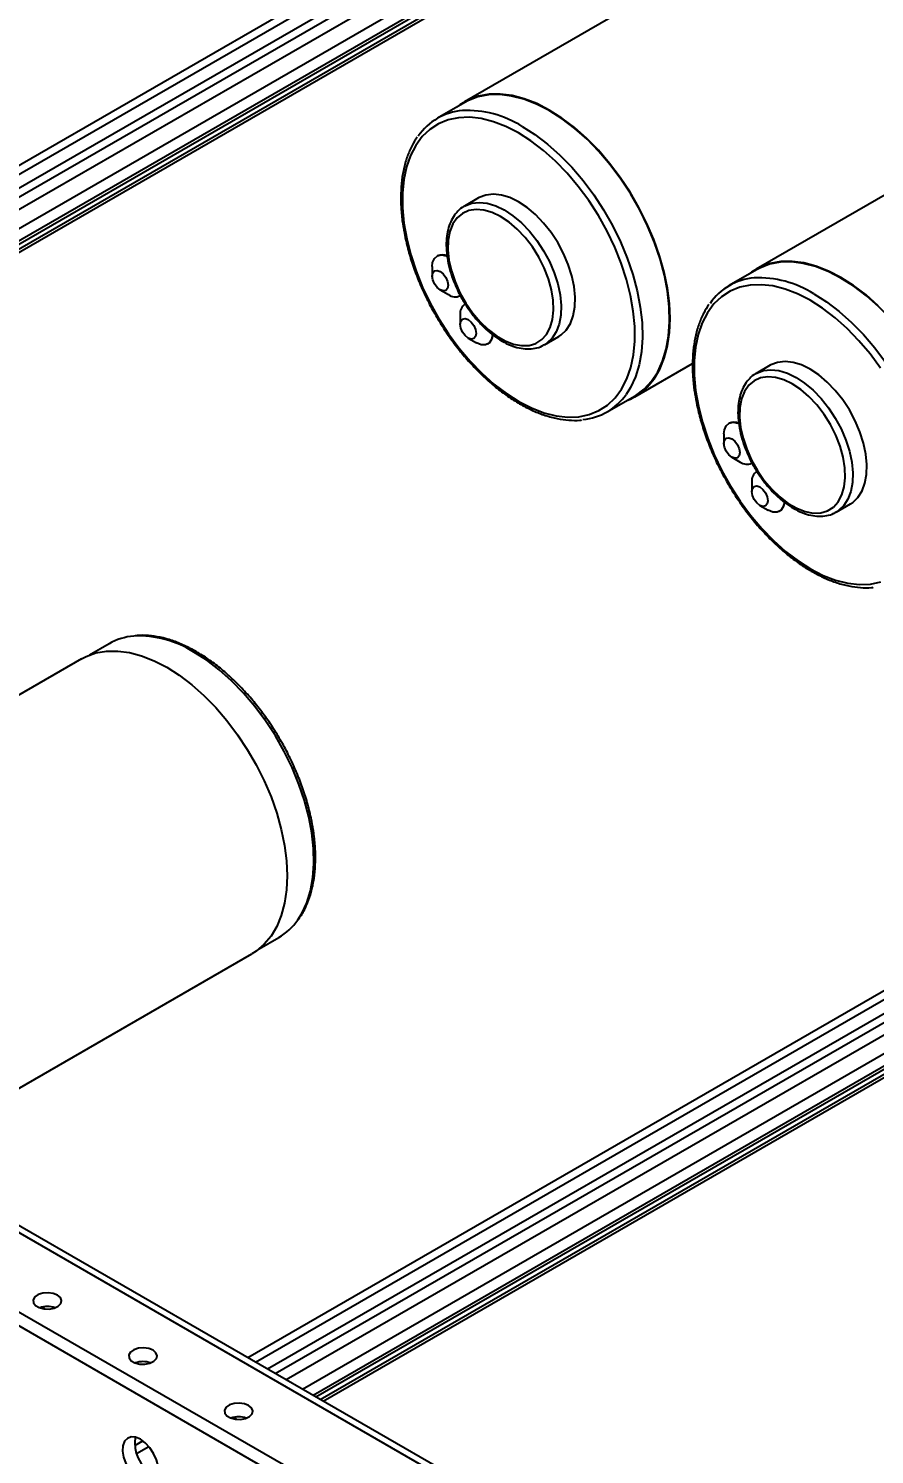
# Model space of a CAD drawing. Header units: inches. Extents: x 0 to 11, y 0 to 8.4.
# Drawn here: x 7.333 to 7.854, y 5.04 to 5.919 of the extents above; entities that cross this region are included whole.
import ezdxf

# ---------------------------------------------------------------- set-up
doc = ezdxf.new("R2010")
doc.units = ezdxf.units.IN
doc.header["$MEASUREMENT"] = 0
doc.header["$PDSIZE"] = -1
doc.layers.add('OBJ', color=50, linetype='Continuous')
doc.dimstyles.get("Standard").update_dxf_attribs({"dimtxt": 0.18, "dimasz": 0.18, "dimexe": 0.18, "dimexo": 0.0625, "dimgap": 0.09, "dimtad": 0, "dimtih": 1, "dimtoh": 1, "dimdec": 4, "dimzin": 0, "dimdsep": 46, "dimtxsty": 'Standard', "dimcen": 0.09, "dimadec": 0, "dimazin": 0, "dimtfac": 1, "dimtdec": 4, "dimtofl": 0, "dimtmove": 0, "dimatfit": 3, "dimfxl": 1, "dimtolj": 1, "dimtzin": 0, "dimarcsym": 0})

# ---------------------------------------------------------------- blocks, each defined once
blk = doc.blocks.new('*D8')
at = {"layer": 'Defpoints', "color": 0, "transparency": 16777216}
for p in [(5.7116, 7.07514), (5.7116, 4.36681), (9.6024, 4.36681)]:
    blk.add_point(p, dxfattribs=at)
at = {"layer": 'OBJ', "color": 0, "lineweight": -2, "transparency": 16777216}
for p, q in [((5.7616, 7.07514), (9.7274, 7.07514)), ((9.6024, 6.94514), (9.6024, 5.84348)), ((9.6024, 4.49681), (9.6024, 5.59848)), ((5.7616, 4.36681), (9.7274, 4.36681))]:
    blk.add_line(p, q, dxfattribs=at)
at = {"layer": 'OBJ', "color": 0, "transparency": 16777216}
for points in [[(9.58073, 6.94514), (9.62406, 6.94514), (9.6024, 7.07514)], [(9.58073, 4.49681), (9.62406, 4.49681), (9.6024, 4.36681)]]:
    blk.add_solid(points, dxfattribs=at)
at = {"layer": 'OBJ', "color": 0, "transparency": 16777216, "insert": (9.6024, 5.72098), "char_height": 0.125, "attachment_point": 5}
blk.add_mtext('\\A1;32.500000', dxfattribs=at)

msp = doc.modelspace()

# ---------------------------------------------------------------- linework, layer by layer
at = {"color": 7, "linetype": 'Continuous', "lineweight": 25}
for p, q in [((7.71162598, 6.05688093), (6.76083572, 5.5080014)), ((7.71644831, 6.05409706), (6.76565804, 5.50521753)), ((7.723814, 6.04984494), (6.77533716, 5.50230091)), ((7.72863633, 6.04706107), (6.78015949, 5.49951704)), ((7.73104749, 6.04084655), (6.78443416, 5.4943783)), ((7.73473034, 6.03135439), (6.79449692, 5.48856919)), ((7.7371415, 6.02513987), (6.80108502, 5.48476597)), ((7.73473034, 6.02170922), (6.80285079, 5.48374661)), ((7.73104749, 6.01646919), (6.80554786, 5.48218962)), ((7.72863633, 6.01303854), (6.80731363, 5.48117027)), ((7.8291507, 6.00551279), (7.60146231, 5.87407108)), ((8.00887307, 5.90229939), (7.78118468, 5.77085768)), ((7.60167063, 5.87371023), (7.58489865, 5.86402797)), ((7.6102015, 5.81483952), (7.60147286, 5.80980058)), ((7.5846843, 5.77911106), (7.58457318, 5.77904691)), ((7.58163859, 5.77256078), (7.58163859, 5.76666807)), ((7.781393, 5.77049683), (7.76462102, 5.76081457)), ((7.58655135, 5.758158), (7.59165431, 5.75521117)), ((7.59873869, 5.75450886), (7.59884982, 5.75457301)), ((7.59884971, 5.74285304), (7.59884971, 5.73696033)), ((7.60189542, 5.74940333), (7.6017843, 5.74933918)), ((7.60376247, 5.72845027), (7.60886543, 5.72550343)), ((7.61594981, 5.72480113), (7.61606093, 5.72486528)), ((7.65080219, 5.72435043), (7.65004565, 5.72393969)), ((7.65080219, 5.72435043), (7.65953083, 5.72938936)), ((7.70645378, 5.69220082), (7.74205846, 5.71275496)), ((7.78992387, 5.71162612), (7.78119523, 5.70658718)), ((7.68947349, 5.68287942), (7.70624546, 5.69256167)), ((7.76440667, 5.67589767), (7.76429555, 5.67583352)), ((7.76136096, 5.66934738), (7.76136096, 5.66345467)), ((7.76627372, 5.6549446), (7.77137668, 5.65199777)), ((7.4679425, 5.09979734), (8.41873276, 5.64867688)), ((7.47276482, 5.09701347), (8.42355509, 5.64589301)), ((7.77846106, 5.65129546), (7.77857218, 5.65135961)), ((7.78161779, 5.64618993), (7.78150667, 5.64612578)), ((7.48013052, 5.09276134), (8.43092078, 5.64164088)), ((7.48495284, 5.08997748), (8.43574311, 5.63885701)), ((7.77857208, 5.63963965), (7.77857208, 5.63374694)), ((7.49154094, 5.08617425), (8.43815427, 5.63264249)), ((7.5016037, 5.08036514), (8.44183712, 5.62315034)), ((7.78348484, 5.62523687), (7.7885878, 5.62229003)), ((7.79567218, 5.62158773), (7.7957833, 5.62165188)), ((7.83052456, 5.62113703), (7.82976802, 5.62072629)), ((7.83052456, 5.62113703), (7.8392532, 5.62617596)), ((7.5081918, 5.07656191), (8.44424828, 5.61693581)), ((7.50995757, 5.07554255), (8.44183712, 5.61350516)), ((7.51265464, 5.07398557), (8.43815427, 5.60826513)), ((7.51442041, 5.07296621), (8.43574311, 5.60483448)), ((7.38250434, 5.5399539), (7.37040517, 5.5329692)), ((7.36552405, 5.5306325), (7.14893045, 5.40559568)), ((7.47498001, 5.35182065), (7.48707918, 5.35880535)), ((7.25419257, 5.22388166), (7.47051552, 5.34876224)), ((7.10701065, 5.30379137), (7.80792895, 4.89915984)), ((7.81171172, 4.90134359), (7.11346846, 5.30443085)), ((7.07194994, 5.275047), (7.51268588, 5.02061556)), ((7.07194994, 5.26654136), (7.50154565, 5.01854104)), ((7.34163167, 5.13099723), (7.34300384, 5.12974805)), ((7.4594828, 5.06296322), (7.46085497, 5.06171405)), ((7.39828374, 5.04551221), (7.40331986, 5.0484195)), ((7.3994416, 5.04061288), (7.40698355, 5.04496676))]:
    msp.add_line(p, q, dxfattribs=at)
at = {"color": 7, "linetype": 'Continuous', "lineweight": 25, "flags": 128}
for points in [[(7.65376554, 5.86898358), (7.64600578, 5.87297029), (7.63833314, 5.87597275), (7.63083169, 5.87795807), (7.62358363, 5.8789045), (7.61666835, 5.87880167), (7.61016162, 5.8776507), (7.60413474, 5.87546422), (7.59865373, 5.87226616), (7.59699782, 5.87101267)], [(7.6537663, 5.86864292), (7.64590684, 5.87267276), (7.63813861, 5.87568812), (7.63054961, 5.87765483), (7.62322584, 5.8785506), (7.61625028, 5.87836528), (7.60970197, 5.87710097), (7.60365509, 5.87477201), (7.60167063, 5.87371023)], [(7.70157266, 5.68986412), (7.70378136, 5.69080768), (7.70926236, 5.69400574), (7.71413745, 5.69818032), (7.71835319, 5.7032857), (7.72186341, 5.70926593), (7.72462964, 5.7160555), (7.72662158, 5.72358001), (7.72781741, 5.73175703), (7.72820401, 5.74049697), (7.72777716, 5.74970407), (7.72654153, 5.75927746), (7.72451066, 5.76911225), (7.72170681, 5.77910068), (7.71816068, 5.78913333), (7.71391114, 5.79910026), (7.70900474, 5.80889229), (7.70349523, 5.81840213), (7.69744298, 5.82752558), (7.69091431, 5.83616269), (7.68398073, 5.84421883), (7.67671822, 5.85160573), (7.66920635, 5.85824246), (7.66152741, 5.86405631), (7.65376554, 5.86898358)], [(7.70624546, 5.69256167), (7.70707475, 5.69305584), (7.71224299, 5.69692863), (7.71675085, 5.70177818), (7.72054723, 5.70754954), (7.72358914, 5.71417733), (7.72584209, 5.72158645), (7.72728057, 5.72969295), (7.72788828, 5.73840499), (7.72765833, 5.74762384), (7.72659332, 5.75724505), (7.72470533, 5.76715962), (7.72201574, 5.77725521), (7.71855503, 5.78741743), (7.71436242, 5.79753114), (7.70948539, 5.80748175), (7.70397922, 5.81715651), (7.69790629, 5.8264458), (7.69133541, 5.83524437), (7.68434103, 5.84345254), (7.6770024, 5.85097729), (7.66940266, 5.85773338), (7.66162793, 5.86364424), (7.6537663, 5.86864292)], [(7.63468043, 5.854939), (7.6269368, 5.85890123), (7.61928613, 5.86184595), (7.61181813, 5.86373866), (7.60462034, 5.86455715), (7.59777715, 5.86429184), (7.5913688, 5.86294584), (7.58547042, 5.86053492), (7.58015116, 5.85708735), (7.57547338, 5.85264355), (7.57149193, 5.84725562), (7.56825348, 5.84098673), (7.565796, 5.83391037), (7.56414831, 5.82610951), (7.56332972, 5.81767561), (7.56334983, 5.80870755), (7.56420841, 5.79931047), (7.56589538, 5.78959454), (7.56839097, 5.77967367), (7.57166592, 5.76966417), (7.57568184, 5.7596834), (7.58039164, 5.74984838), (7.5857401, 5.7402744), (7.59166452, 5.73107372), (7.59809544, 5.7223542), (7.60495747, 5.71421808), (7.61217015, 5.70676074), (7.61964891, 5.70006961), (7.62730609, 5.69422314), (7.6350519, 5.68928988), (7.64279553, 5.68532766), (7.6504462, 5.68238293), (7.6579142, 5.68049022), (7.66511199, 5.67967173), (7.67195517, 5.67993704), (7.67836352, 5.68128304), (7.68426191, 5.68369396), (7.68958117, 5.68714153), (7.69425895, 5.69158533), (7.6982404, 5.69697326), (7.70147885, 5.70324215), (7.70393633, 5.71031851), (7.70558402, 5.71811937), (7.70640261, 5.72655327), (7.70638249, 5.73552133), (7.70552392, 5.74491841), (7.70383695, 5.75463435), (7.70134136, 5.76455522), (7.69806641, 5.77456471), (7.69405049, 5.78454548), (7.68934069, 5.7943805), (7.68399223, 5.80395448), (7.6780678, 5.81315516), (7.67163688, 5.82187468), (7.66477486, 5.8300108), (7.65756218, 5.83746814), (7.65008342, 5.84415927), (7.64242624, 5.85000574), (7.63468043, 5.854939)], [(7.63699432, 5.85896066), (7.64485595, 5.85396198), (7.65263068, 5.84805112), (7.66023042, 5.84129503), (7.66756905, 5.83377028), (7.67456343, 5.82556212), (7.68113431, 5.81676354), (7.68720724, 5.80747425), (7.69271341, 5.79779949), (7.69759044, 5.78784888), (7.70178306, 5.77773518), (7.70524376, 5.76757296), (7.70793335, 5.75747737), (7.70982134, 5.7475628), (7.71088635, 5.73794158), (7.7111163, 5.72872273), (7.71050859, 5.7200107), (7.70907011, 5.7119042), (7.70681716, 5.70449508), (7.70377525, 5.69786729), (7.70112175, 5.69363031)], [(7.6013058, 5.80970283), (7.60188278, 5.81002949), (7.60599423, 5.81159216), (7.61057783, 5.81211141), (7.61552612, 5.81157505), (7.62072315, 5.80999567), (7.62604708, 5.80741026)], [(7.63477571, 5.8124492), (7.62945179, 5.8150346), (7.62425476, 5.81661399), (7.61930646, 5.81715035), (7.61472287, 5.8166311), (7.61061142, 5.81506842), (7.6102015, 5.81483952)], [(7.65953083, 5.72938936), (7.66096897, 5.73032258), (7.6641956, 5.7333743), (7.66673477, 5.73733407), (7.66852697, 5.74210905), (7.66953019, 5.74758734), (7.66972092, 5.75364052), (7.66909468, 5.76012672), (7.66766615, 5.76689389), (7.66546882, 5.77378343), (7.66255418, 5.78063386), (7.65899057, 5.78728459), (7.65486149, 5.79357975), (7.65026375, 5.79937178), (7.6453051, 5.80452492), (7.64010176, 5.80891839), (7.63477571, 5.8124492)], [(7.62373319, 5.80338861), (7.61851066, 5.80590091), (7.61342558, 5.80737297), (7.60860965, 5.80776666), (7.6041876, 5.80707179), (7.60027395, 5.80530634), (7.59697008, 5.80251606), (7.59436154, 5.79877319), (7.59251589, 5.79417468), (7.59148095, 5.78883964), (7.59128351, 5.78290623), (7.59192868, 5.77652812), (7.59339977, 5.76987051), (7.59565866, 5.76310583), (7.59864685, 5.75640927), (7.60228695, 5.74995428), (7.60648468, 5.74390803), (7.61113133, 5.73842712), (7.61610655, 5.73365351), (7.62128147, 5.72971082), (7.62652209, 5.72670116), (7.63169266, 5.7247025), (7.63665927, 5.72376659), (7.64129329, 5.72391767), (7.64547469, 5.72515184), (7.6490952, 5.72743711), (7.65206102, 5.73071432), (7.65429536, 5.73489857), (7.65574034, 5.7398815), (7.65635853, 5.74553406), (7.65613394, 5.75170985), (7.65507237, 5.75824891), (7.65320131, 5.76498188), (7.65056924, 5.7717344), (7.64724431, 5.77833157), (7.64331264, 5.78460252), (7.63887607, 5.79038485), (7.63404948, 5.7955288), (7.6289579, 5.79990113), (7.62373319, 5.80338861)], [(7.62604708, 5.80741026), (7.63137313, 5.80387945), (7.63657646, 5.79948598), (7.64153511, 5.79433284), (7.64613285, 5.78854081), (7.65026193, 5.78224565), (7.65382554, 5.77559492), (7.65674018, 5.7687445), (7.65893751, 5.76185496), (7.66036604, 5.75508778), (7.66099228, 5.74860159), (7.66080156, 5.7425484), (7.65979834, 5.73707012), (7.65800613, 5.73229513), (7.65546696, 5.72833537), (7.65224033, 5.72528364), (7.65080219, 5.72435043)], [(7.58163859, 5.77256078), (7.581884, 5.7749639), (7.5829677, 5.77755134), (7.58482339, 5.7791815), (7.58728618, 5.77970955), (7.59013725, 5.77908856), (7.59089199, 5.77875288)], [(7.58656489, 5.7581502), (7.58468358, 5.75966253), (7.58308676, 5.76180955), (7.5820175, 5.7642644), (7.5816386, 5.76665335), (7.58200775, 5.7686127), (7.58306874, 5.76984416), (7.58466004, 5.77016026), (7.5865394, 5.76951286), (7.5884207, 5.76800054), (7.59001753, 5.76585352), (7.59108679, 5.76339867), (7.59146569, 5.76100972), (7.59109654, 5.75905037), (7.59003555, 5.7578189), (7.58844425, 5.75750281), (7.58656489, 5.7581502)], [(7.83348791, 5.76577018), (7.82572814, 5.76975689), (7.81805551, 5.77275935), (7.81055406, 5.77474467), (7.803306, 5.7756911), (7.79639072, 5.77558827), (7.78988399, 5.77443731), (7.78385711, 5.77225082), (7.7783761, 5.76905276), (7.77672019, 5.76779927)], [(7.83348867, 5.76542952), (7.82562921, 5.76945936), (7.81786098, 5.77247472), (7.81027198, 5.77444143), (7.80294821, 5.7753372), (7.79597265, 5.77515188), (7.78942434, 5.77388758), (7.78337746, 5.77155861), (7.781393, 5.77049683)], [(7.8144028, 5.7517256), (7.80665917, 5.75568783), (7.7990085, 5.75863255), (7.7915405, 5.76052526), (7.78434271, 5.76134376), (7.77749952, 5.76107845), (7.77109117, 5.75973244), (7.76519279, 5.75732152), (7.75987353, 5.75387395), (7.75519575, 5.74943015), (7.7512143, 5.74404222), (7.74797585, 5.73777333), (7.74551837, 5.73069697), (7.74387068, 5.72289612), (7.74305209, 5.71446222), (7.7430722, 5.70549415), (7.74393078, 5.69609707), (7.74561775, 5.68638114), (7.74811334, 5.67646027), (7.75138829, 5.66645077), (7.75540421, 5.65647), (7.76011401, 5.64663498), (7.76546247, 5.637061), (7.77138689, 5.62786032), (7.77781781, 5.6191408), (7.78467984, 5.61100468), (7.79189251, 5.60354734), (7.79937128, 5.59685621), (7.80702846, 5.59100974), (7.81477427, 5.58607648), (7.8225179, 5.58211426), (7.83016856, 5.57916953), (7.83763657, 5.57727682), (7.84483436, 5.57645833), (7.85167754, 5.57672364), (7.85808589, 5.57806964)], [(7.85644059, 5.74839233), (7.84892872, 5.75502906), (7.84124978, 5.76084291), (7.83348791, 5.76577018)], [(7.88596783, 5.58934827), (7.88679712, 5.58984244), (7.89196536, 5.59371523), (7.89647322, 5.59856478), (7.9002696, 5.60433615), (7.90331151, 5.61096394), (7.90556446, 5.61837306), (7.90700294, 5.62647956), (7.90761065, 5.63519159), (7.9073807, 5.64441044), (7.90631569, 5.65403165), (7.9044277, 5.66394622), (7.90173811, 5.67404181), (7.8982774, 5.68420403), (7.89408479, 5.69431774), (7.88920776, 5.70426835), (7.88370159, 5.71394311), (7.87762866, 5.7232324), (7.87105778, 5.73203097), (7.8640634, 5.74023914), (7.85672477, 5.74776389), (7.84912503, 5.75451998), (7.8413503, 5.76043084), (7.83348867, 5.76542952)], [(7.85779017, 5.70994176), (7.85135925, 5.71866128), (7.84449723, 5.7267974), (7.83728455, 5.73425474), (7.82980579, 5.74094587), (7.82214861, 5.74679234), (7.8144028, 5.7517256)], [(7.81671669, 5.75574726), (7.82457832, 5.75074859), (7.83235305, 5.74483772), (7.83995279, 5.73808164), (7.84729142, 5.73055688), (7.8542858, 5.72234872), (7.86085668, 5.71355014), (7.86692961, 5.70426085), (7.87243578, 5.69458609), (7.87731281, 5.68463549), (7.88150543, 5.67452178), (7.88496613, 5.66435956), (7.88765572, 5.65426397), (7.88954371, 5.6443494), (7.89060872, 5.63472818), (7.89083867, 5.62550933), (7.89023096, 5.6167973), (7.88879248, 5.6086908), (7.88653953, 5.60128168), (7.88349762, 5.59465389), (7.88084412, 5.59041691)], [(7.603776, 5.72844247), (7.6018947, 5.7299548), (7.60029788, 5.73210182), (7.59922862, 5.73455666), (7.59884972, 5.73694561), (7.59921887, 5.73890497), (7.60027986, 5.74013643), (7.60187116, 5.74045252), (7.60375052, 5.73980513), (7.60563182, 5.7382928), (7.60722865, 5.73614578), (7.60829791, 5.73369093), (7.60867681, 5.73130198), (7.60830766, 5.72934263), (7.60724667, 5.72811117), (7.60565537, 5.72779507), (7.603776, 5.72844247)], [(7.61885879, 5.73047535), (7.6188583, 5.73046779), (7.6182014, 5.72748335), (7.6167151, 5.72535073), (7.61453147, 5.72425943), (7.61184453, 5.72430643), (7.60889303, 5.72548754)], [(7.78102817, 5.70648943), (7.78160515, 5.70681609), (7.7857166, 5.70837877), (7.7903002, 5.70889801), (7.79524849, 5.70836166), (7.80044552, 5.70678227), (7.80576945, 5.70419687)], [(7.81449808, 5.7092358), (7.80917415, 5.7118212), (7.80397713, 5.71340059), (7.79902883, 5.71393695), (7.79444524, 5.7134177), (7.79033379, 5.71185502), (7.78992387, 5.71162612)], [(7.8392532, 5.62617596), (7.84069134, 5.62710918), (7.84391797, 5.6301609), (7.84645714, 5.63412067), (7.84824934, 5.63889565), (7.84925256, 5.64437394), (7.84944329, 5.65042712), (7.84881705, 5.65691332), (7.84738852, 5.66368049), (7.84519119, 5.67057004), (7.84227655, 5.67742046), (7.83871294, 5.68407119), (7.83458386, 5.69036635), (7.82998612, 5.69615838), (7.82502747, 5.70131152), (7.81982413, 5.70570499), (7.81449808, 5.7092358)], [(7.80345556, 5.70017521), (7.79823303, 5.70268751), (7.79314795, 5.70415957), (7.78833202, 5.70455326), (7.78390997, 5.70385839), (7.77999632, 5.70209295), (7.77669244, 5.69930266), (7.77408391, 5.69555979), (7.77223826, 5.69096129), (7.77120332, 5.68562624), (7.77100588, 5.67969283), (7.77165105, 5.67331472), (7.77312214, 5.66665712), (7.77538102, 5.65989243), (7.77836922, 5.65319588), (7.78200932, 5.64674088), (7.78620705, 5.64069463), (7.7908537, 5.63521372), (7.79582891, 5.63044011), (7.80100384, 5.62649742), (7.80624446, 5.62348777), (7.81141503, 5.6214891), (7.81638164, 5.62055319), (7.82101566, 5.62070428), (7.82519706, 5.62193844), (7.82881757, 5.62422371), (7.83178339, 5.62750092), (7.83401773, 5.63168517), (7.8354627, 5.6366681), (7.8360809, 5.64232066), (7.83585631, 5.64849645), (7.83479474, 5.65503551), (7.83292368, 5.66176849), (7.83029161, 5.668521), (7.82696668, 5.67511817), (7.82303501, 5.68138913), (7.81859844, 5.68717146), (7.81377185, 5.6923154), (7.80868027, 5.69668773), (7.80345556, 5.70017521)], [(7.80576945, 5.70419687), (7.81109549, 5.70066605), (7.81629883, 5.69627259), (7.82125748, 5.69111944), (7.82585522, 5.68532741), (7.8299843, 5.67903226), (7.83354791, 5.67238152), (7.83646255, 5.6655311), (7.83865988, 5.65864156), (7.84008841, 5.65187438), (7.84071465, 5.64538819), (7.84052392, 5.63933501), (7.8395207, 5.63385672), (7.8377285, 5.62908173), (7.83518933, 5.62512197), (7.8319627, 5.62207024), (7.83052456, 5.62113703)], [(7.76136096, 5.66934738), (7.76160637, 5.67175051), (7.76269007, 5.67433794), (7.76454576, 5.6759681), (7.76700855, 5.67649615), (7.76985962, 5.67587516), (7.77061436, 5.67553948)], [(7.76628725, 5.65493681), (7.76440595, 5.65644913), (7.76280913, 5.65859615), (7.76173987, 5.661051), (7.76136097, 5.66343995), (7.76173012, 5.6653993), (7.76279111, 5.66663077), (7.76438241, 5.66694686), (7.76626177, 5.66629947), (7.76814307, 5.66478714), (7.7697399, 5.66264012), (7.77080916, 5.66018527), (7.77118805, 5.65779632), (7.77081891, 5.65583697), (7.76975792, 5.6546055), (7.76816662, 5.65428941), (7.76628725, 5.65493681)], [(7.78349837, 5.62522907), (7.78161707, 5.6267414), (7.78002024, 5.62888842), (7.77895099, 5.63134327), (7.77857209, 5.63373221), (7.77894124, 5.63569157), (7.78000223, 5.63692303), (7.78159353, 5.63723913), (7.78347289, 5.63659173), (7.78535419, 5.6350794), (7.78695102, 5.63293238), (7.78802028, 5.63047753), (7.78839917, 5.62808859), (7.78803003, 5.62612923), (7.78696904, 5.62489777), (7.78537774, 5.62458167), (7.78349837, 5.62522907)], [(7.79858116, 5.62726196), (7.79858067, 5.62725439), (7.79792377, 5.62426995), (7.79643747, 5.62213733), (7.79425384, 5.62104604), (7.7915669, 5.62109303), (7.7886154, 5.62227414)], [(7.36552405, 5.5306325), (7.36833937, 5.53209211), (7.37437895, 5.5342532), (7.38089668, 5.53537831), (7.38782113, 5.53545513), (7.39507644, 5.5344828), (7.40258313, 5.53247199), (7.41025894, 5.52944472), (7.41801978, 5.52543415)], [(7.4987872, 5.36964068), (7.50129732, 5.37364224), (7.50435804, 5.38025004), (7.50663054, 5.3876411), (7.50808908, 5.39573168), (7.50871714, 5.40443011), (7.50850759, 5.41363784), (7.50746281, 5.42325054), (7.50559464, 5.43315929), (7.50292424, 5.44325183), (7.49948188, 5.45341379), (7.49530655, 5.46353005), (7.49044556, 5.47348598), (7.484954, 5.48316877), (7.47889407, 5.49246872), (7.47233445, 5.50128045), (7.46534946, 5.50950412), (7.45801823, 5.51704656), (7.45042384, 5.5238223), (7.44265233, 5.52975458), (7.43479176, 5.53477618)], [(7.41801978, 5.52543415), (7.42578063, 5.52048424), (7.43345644, 5.51464921), (7.44096312, 5.50799299), (7.44821844, 5.50058851), (7.45514289, 5.49251689), (7.46166061, 5.48386657), (7.4677002, 5.47473232), (7.47319547, 5.46521423), (7.47808623, 5.45541656), (7.48231889, 5.44544668), (7.48584707, 5.4354138), (7.48863213, 5.42542785), (7.49064354, 5.41559825), (7.49185927, 5.40603268), (7.49226599, 5.39683594), (7.49185927, 5.38810881), (7.49064354, 5.37994689), (7.48863213, 5.37243961), (7.48584707, 5.36566921), (7.48231889, 5.35970989), (7.47808623, 5.35462693), (7.47319547, 5.35047601), (7.47051552, 5.34876224)], [(7.35066786, 5.13829864), (7.34801499, 5.13934772), (7.34488478, 5.13977273), (7.3417, 5.13951627), (7.33889077, 5.13861297), (7.33683648, 5.13718482), (7.33581459, 5.13542472), (7.33596309, 5.13357036), (7.33726195, 5.1318722), (7.33953573, 5.13055957), (7.34247736, 5.12980976), (7.34568955, 5.12972403), (7.34873847, 5.13031395), (7.35121235, 5.13149987), (7.35277708, 5.1331216), (7.35322134, 5.13496014), (7.35248512, 5.13676717), (7.35066786, 5.13829864)], [(7.40959343, 5.10428163), (7.40694055, 5.10533072), (7.40381035, 5.10575573), (7.40062557, 5.10549926), (7.39781633, 5.10459596), (7.39576205, 5.10316782), (7.39474015, 5.10140771), (7.39488866, 5.09955336), (7.39618751, 5.09785519), (7.3984613, 5.09654257), (7.40140293, 5.09579275), (7.40461511, 5.09570702), (7.40766403, 5.09629695), (7.41013791, 5.09748286), (7.41170265, 5.0991046), (7.41214691, 5.10094313), (7.41141069, 5.10275016), (7.40959343, 5.10428163)], [(7.46851899, 5.07026463), (7.46586612, 5.07131371), (7.46273591, 5.07173872), (7.45955113, 5.07148226), (7.4567419, 5.07057896), (7.45468761, 5.06915081), (7.45366572, 5.06739071), (7.45381422, 5.06553635), (7.45511308, 5.06383819), (7.45738686, 5.06252556), (7.46032849, 5.06177575), (7.46354068, 5.06169002), (7.4665896, 5.06227994), (7.46906348, 5.06346586), (7.47062821, 5.0650876), (7.47107247, 5.06692613), (7.47033625, 5.06873316), (7.46851899, 5.07026463)], [(7.40187148, 5.04936573), (7.39889062, 5.05061343), (7.39613083, 5.05082235), (7.39379681, 5.04997701), (7.39206164, 5.0481401), (7.39105403, 5.04544785), (7.39084869, 5.04209993), (7.39146087, 5.03834465), (7.39284515, 5.03446052), (7.39489888, 5.0307356), (7.39746973, 5.02744616), (7.40036704, 5.02483616), (7.40337592, 5.02309917), (7.40627323, 5.02236401), (7.40884408, 5.02268521), (7.41089781, 5.02403895), (7.41228209, 5.02632482), (7.41289427, 5.02937329), (7.41268893, 5.03295828), (7.41168132, 5.0368139), (7.40994615, 5.04065419), (7.40761213, 5.04419434), (7.40485234, 5.0471718), (7.40187148, 5.04936573)]]:
    msp.add_lwpolyline(points, dxfattribs=at)
at = {"color": 7, "linetype": 'Continuous', "lineweight": 25}
for centre, radius, start, end in [((7.60319978, 5.83232254), 0.03655461, 94.74575555, 145.55949802), ((7.60274787, 5.80430247), 0.06450068, 57.9305295, 92.2856809), ((7.58756029, 5.77316884), 0.00660162, 59.93204867, 115.82662567), ((7.78292215, 5.72910914), 0.03655461, 94.74575555, 145.55949802), ((7.78247024, 5.70108907), 0.06450068, 57.9305295, 92.2856809), ((7.59578631, 5.76077392), 0.00692586, 233.65679081, 295.23191935), ((7.60601005, 5.74352035), 0.00719137, 125.98792587, 185.32425453), ((7.61209141, 5.73047179), 0.00686951, 305.29924274, 359.45649278), ((7.67120207, 5.71453219), 0.03649762, 275.14572278, 325.06187465), ((7.76728266, 5.66995544), 0.00660162, 59.93204867, 115.82662567), ((7.77550868, 5.65756052), 0.00692586, 233.65679081, 295.23191935), ((7.78573242, 5.64030695), 0.00719137, 125.98792587, 185.32425453), ((7.79181378, 5.6272584), 0.00686951, 305.29924274, 359.45649278), ((7.40087171, 5.50761668), 0.03718946, 94.82521379, 119.59633842), ((7.40066473, 5.48132444), 0.06341722, 57.44321781, 92.64021416), ((7.46842635, 5.39070366), 0.03695173, 300.31735216, 325.24884097), ((7.34448068, 5.11718786), 0.01410014, 70.43682262, 109.56317738), ((7.40340624, 5.08317086), 0.01410014, 70.43682262, 109.56317738), ((7.46233181, 5.04915385), 0.01410014, 70.43682262, 109.56317738), ((7.42019143, 5.04699292), 0.02183809, 170.31244972, 239.89327027)]:
    msp.add_arc(centre, radius, start, end, dxfattribs=at)
for points, knots in [([(7.57240275, 5.85236454), (7.57128345, 5.85064016), (7.5689522, 5.84704866), (7.56626302, 5.84069918), (7.56415899, 5.83358788), (7.56280132, 5.82585199), (7.56218588, 5.81759431), (7.56232348, 5.80889683), (7.56320851, 5.79985215), (7.56482894, 5.79055193), (7.56716534, 5.78108834), (7.57019211, 5.77155376), (7.57387761, 5.76204082), (7.57818446, 5.7526418), (7.58306982, 5.74344796), (7.58848572, 5.73454876), (7.59437943, 5.72603111), (7.60069408, 5.71797841), (7.60736926, 5.71046973), (7.61434179, 5.70357911), (7.62154621, 5.69737521), (7.62891546, 5.69192067), (7.63638103, 5.68727284), (7.64387424, 5.68348005), (7.65132029, 5.68059546), (7.65865581, 5.67862433), (7.66576069, 5.67771365), (7.67076412, 5.67751403), (7.67326691, 5.67791549), (7.67360067, 5.67796903)], [0, 0, 0, 0, 0.034924967, 0.072740782, 0.110825592, 0.149107232, 0.187504318, 0.225951669, 0.264401631, 0.302832799, 0.34123895, 0.379620431, 0.41798112, 0.456326674, 0.494663593, 0.532998769, 0.571338348, 0.609688103, 0.648055277, 0.686446987, 0.724869825, 0.763329001, 0.801826697, 0.840359112, 0.878910182, 0.917433899, 0.955864914, 0.994114329, 1, 1, 1, 1]), ([(7.60130785, 5.80965376), (7.60118676, 5.80959852), (7.59973007, 5.80893399), (7.59742335, 5.80680234), (7.59455059, 5.80331105), (7.59240608, 5.79900345), (7.59095072, 5.79405788), (7.59023804, 5.78851625), (7.59028661, 5.78250416), (7.59109673, 5.77616006), (7.5926437, 5.76962957), (7.59488734, 5.76305218), (7.59777606, 5.75656217), (7.60124811, 5.75029065), (7.6052322, 5.7443649), (7.609649, 5.73890599), (7.61441299, 5.73402664), (7.6194352, 5.72982936), (7.62462406, 5.72640747), (7.62988668, 5.72384293), (7.63511488, 5.72222096), (7.64020747, 5.72157276), (7.64496028, 5.72204431), (7.64823669, 5.72288342), (7.64971049, 5.72382016), (7.64991286, 5.72394878)], [0, 0, 0, 0, 0.004063676, 0.048887134, 0.093656736, 0.139026233, 0.185338279, 0.232451664, 0.28000127, 0.327665587, 0.375274332, 0.422801888, 0.470264627, 0.51769545, 0.565133282, 0.612608716, 0.660161503, 0.707833274, 0.755657431, 0.803639192, 0.851689209, 0.899501759, 0.94662184, 0.992670705, 1, 1, 1, 1]), ([(7.75212512, 5.74915114), (7.75100582, 5.74742676), (7.74867457, 5.74383526), (7.74598539, 5.73748578), (7.74388136, 5.73037448), (7.74252369, 5.72263859), (7.74190825, 5.71438092), (7.74204585, 5.70568343), (7.74293088, 5.69663875), (7.74455131, 5.68733853), (7.74688771, 5.67787494), (7.74991448, 5.66834036), (7.75359998, 5.65882742), (7.75790683, 5.6494284), (7.76279219, 5.64023456), (7.76820809, 5.63133536), (7.7741018, 5.62281771), (7.78041645, 5.61476502), (7.78709163, 5.60725633), (7.79406416, 5.60036571), (7.80126858, 5.59416181), (7.80863783, 5.58870727), (7.8161034, 5.58405944), (7.82359661, 5.58026665), (7.83104266, 5.57738206), (7.83837818, 5.57541093), (7.84548306, 5.57450025), (7.85048649, 5.57430063), (7.85298928, 5.57470209), (7.85332304, 5.57475563)], [0, 0, 0, 0, 0.034924967, 0.072740782, 0.110825592, 0.149107232, 0.187504318, 0.225951669, 0.264401631, 0.302832799, 0.34123895, 0.379620431, 0.41798112, 0.456326674, 0.494663593, 0.532998769, 0.571338348, 0.609688103, 0.648055277, 0.686446987, 0.724869825, 0.763329001, 0.801826697, 0.840359112, 0.878910182, 0.917433899, 0.955864914, 0.994114329, 1, 1, 1, 1]), ([(7.78103022, 5.70644036), (7.78090913, 5.70638512), (7.77945244, 5.70572059), (7.77714572, 5.70358895), (7.77427296, 5.70009765), (7.77212845, 5.69579005), (7.77067309, 5.69084448), (7.76996041, 5.68530286), (7.77000898, 5.67929076), (7.7708191, 5.67294666), (7.77236607, 5.66641617), (7.7746097, 5.65983878), (7.77749843, 5.65334877), (7.78097048, 5.64707725), (7.78495457, 5.6411515), (7.78937137, 5.63569259), (7.79413536, 5.63081324), (7.79915757, 5.62661596), (7.80434643, 5.62319407), (7.80960905, 5.62062953), (7.81483725, 5.61900756), (7.81992984, 5.61835936), (7.82468265, 5.61883091), (7.82795906, 5.61967002), (7.82943286, 5.62060676), (7.82963523, 5.62073539)], [0, 0, 0, 0, 0.004063676, 0.048887134, 0.093656736, 0.139026233, 0.185338279, 0.232451664, 0.28000127, 0.327665587, 0.375274332, 0.422801888, 0.470264627, 0.51769545, 0.565133282, 0.612608716, 0.660161503, 0.707833274, 0.755657431, 0.803639192, 0.851689209, 0.899501759, 0.94662184, 0.992670705, 1, 1, 1, 1]), ([(7.43643205, 5.53493861), (7.43511801, 5.5356729), (7.43131026, 5.53780069), (7.42500615, 5.54065333), (7.41759771, 5.54317457), (7.41035065, 5.54469675), (7.40398798, 5.54531506), (7.40019999, 5.54498509), (7.39864258, 5.54484943)], [0, 0, 0, 0, 0.100987605, 0.292635142, 0.484384009, 0.675878776, 0.866739806, 1, 1, 1, 1]), ([(7.49938883, 5.37036012), (7.50003139, 5.37123069), (7.50197201, 5.37385994), (7.5044849, 5.37905601), (7.50693721, 5.38584182), (7.50863363, 5.3933091), (7.50959932, 5.40133076), (7.50981178, 5.40983549), (7.50927415, 5.41872959), (7.50799427, 5.42792233), (7.50598866, 5.43732124), (7.50327997, 5.44683427), (7.49989708, 5.45636881), (7.49587472, 5.46583235), (7.49125324, 5.47513304), (7.48607823, 5.48418053), (7.48040029, 5.49288658), (7.47427443, 5.501166), (7.46775952, 5.50893782), (7.46091752, 5.51612476), (7.45381284, 5.52265873), (7.44651211, 5.52846258), (7.44068358, 5.53243005), (7.43731382, 5.53441834), (7.43643205, 5.53493861)], [0, 0, 0, 0, 0.023350225, 0.07052107, 0.11805229, 0.165876363, 0.213891226, 0.262003533, 0.310144733, 0.35827042, 0.406367085, 0.454431926, 0.502468095, 0.550481832, 0.598480882, 0.646473689, 0.694469031, 0.742473102, 0.790494758, 0.838543023, 0.886626545, 0.934752837, 0.982926741, 1, 1, 1, 1])]:
    msp.add_open_spline(points, degree=3, knots=knots, dxfattribs=at)

# ---------------------------------------------------------------- dimensions: what is measured, and where the dimension line sits
at = {"layer": 'OBJ'}
dim = msp.add_linear_dim(base=(9.60239532, 4.36681086), p1=(5.71159644, 7.07514419), p2=(5.71159644, 4.36681086), angle=90, dimstyle='Standard', override={"dimtxt": 0.125, "dimasz": 0.13, "dimexe": 0.125, "dimexo": 0.05, "dimgap": 0.06, "dimdec": 6, "dimlfac": 12, "dimzin": 1, "dimadec": 2, "dimtdec": 2, "dimtzin": 1}, dxfattribs=at)
dim.commit()
dim.dimension.update_dxf_attribs({"geometry": '*D8', "text_midpoint": (9.60239532, 5.72097753)})

doc.saveas('drawing.dxf')
